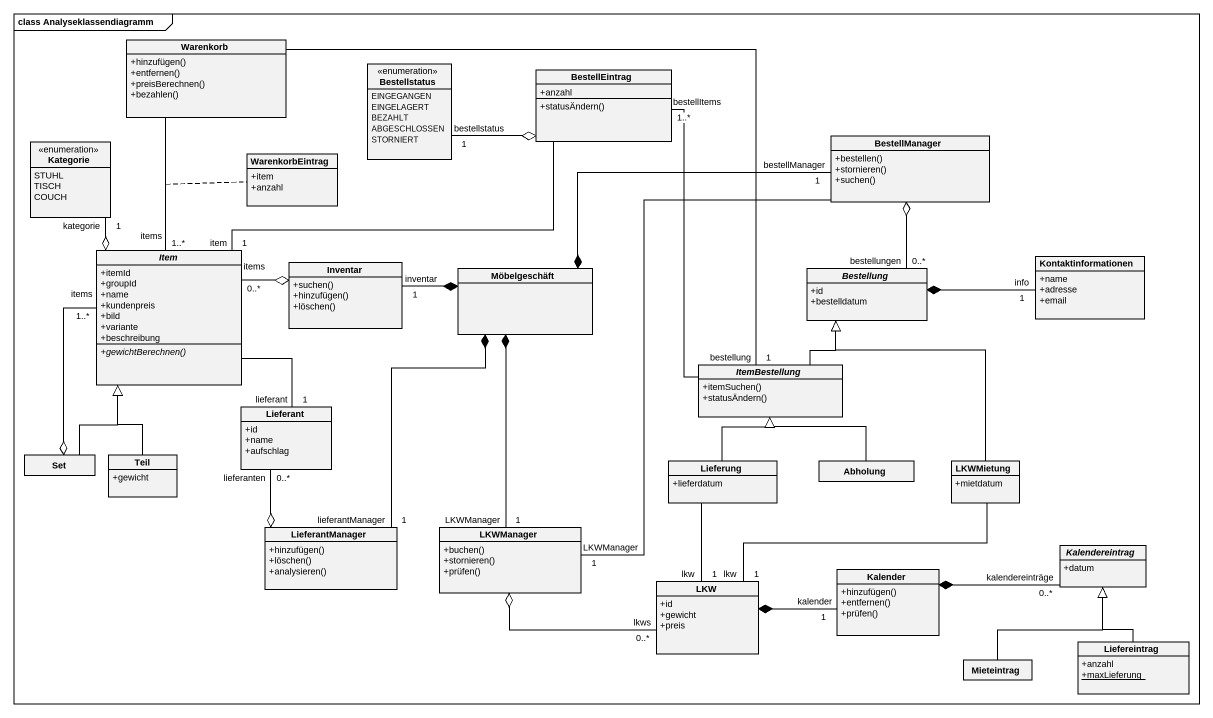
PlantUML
@startuml
mainframe class Analyseklassendiagramm
hide circle
hide empty members
skinparam classAttributeIconSize 0
class Warenkorb {
  +hinzufügen()
  +entfernen()
  +preisBerechnen()
  +bezahlen()
}
enum Bestellstatus {
  EINGEGANGEN
  EINGELAGERT
  BEZAHLT
  ABGESCHLOSSEN
  STORNIERT
}
class BestellEintrag {
  +anzahl
  +statusÄndern()
}
enum Kategorie {
  STUHL
  TISCH
  COUCH
}
class BestellManager {
  +bestellen()
  +stornieren()
  +suchen()
}
class WarenkorbEintrag {
  +item
  +anzahl
}
abstract class Item {
  +itemId
  +groupId
  +name
  +kundenpreis
  +bild
  +variante
  +beschreibung
  {abstract} +gewichtBerechnen()
}
class Inventar {
  +suchen()
  +hinzufügen()
  +löschen()
}
class Möbelgeschäft
abstract class Bestellung {
  +id
  +bestelldatum
}
class Kontaktinformationen {
  +name
  +adresse
  +email
}
abstract class ItemBestellung {
  +itemSuchen()
  +statusÄndern()
}
class Lieferant {
  +id
  +name
  +aufschlag
}
class "Set" as Set_
class Teil {
  +gewicht
}
class Lieferung {
  +lieferdatum
}
class Abholung
class LKWMietung {
  +mietdatum
}
class LieferantManager {
  +hinzufügen()
  +löschen()
  +analysieren()
}
class LKWManager {
  +buchen()
  +stornieren()
  +prüfen()
}
class Kalender {
  +hinzufügen()
  +entfernen()
  +prüfen()
}
abstract class Kalendereintrag {
  +datum
}
class LKW {
  +id
  +gewicht
  +preis
}
class Liefereintrag {
  +anzahl
  {static} +maxLieferung
}
class Mieteintrag
Warenkorb -right- "bestellung\n1" ItemBestellung
BestellEintrag o-left- "bestellstatus\n1" Bestellstatus
BestellEintrag "1..*\nbestellItems" -- ItemBestellung
BestellManager o-- "bestellungen\n0..*" Bestellung
Item "items\n1..*" -up- Warenkorb
(Item, Warenkorb) .. WarenkorbEintrag
Item "item\n1" -right- BestellEintrag
Item o-up- "1\nkategorie" Kategorie
Inventar o-left- "items\n0..*" Item
Möbelgeschäft *-right- "bestellManager\n1" BestellManager
Möbelgeschäft *-left- "inventar\n1" Inventar
Möbelgeschäft *-- "lieferantManager\n1" LieferantManager
Möbelgeschäft *-- "LKWManager\n1" LKWManager
Bestellung *-right- "info\n1" Kontaktinformationen
ItemBestellung -up-|> Bestellung
Lieferant "lieferant\n1" -up- Item
Set_ -up-|> Item
Set_ o-up- "1..*\nitems" Item
Teil -up-|> Item
Lieferung -up-|> ItemBestellung
Abholung -up-|> ItemBestellung
LKWMietung -up-|> Bestellung
LieferantManager o-up- "lieferanten\n0..*" Lieferant
LKWManager "LKWManager\n1" -up- BestellManager
LKWManager o-right- "lkws\n0..*" LKW
Kalender *-right- "kalendereinträge\n0..*" Kalendereintrag
LKW "lkw\n1" -up- Lieferung
LKW "lkw\n1" -right- LKWMietung
LKW *-right- "kalender\n1" Kalender
Liefereintrag -up-|> Kalendereintrag
Mieteintrag -up-|> Kalendereintrag
@enduml
